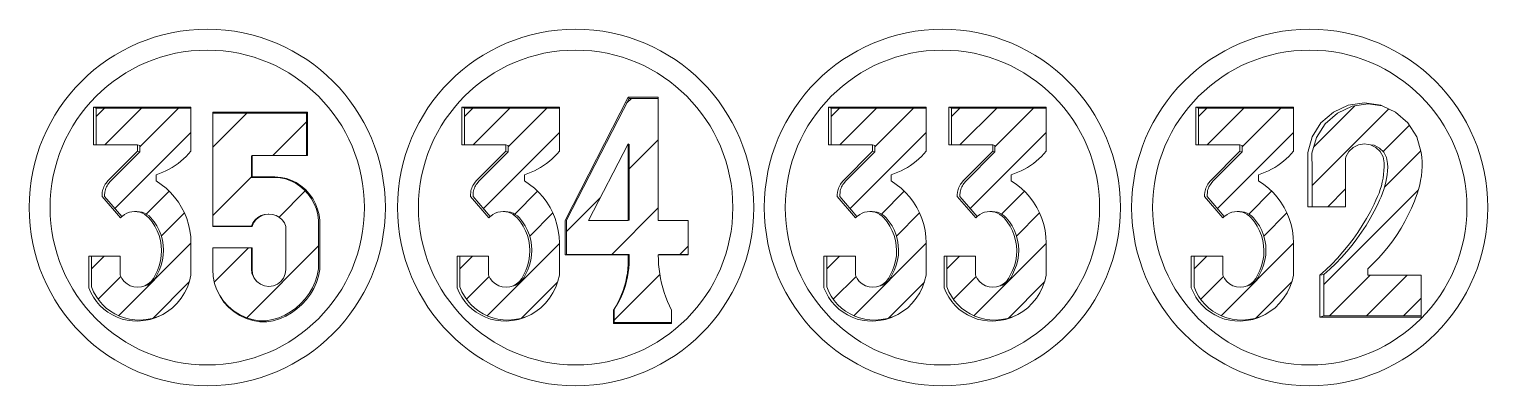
# Model space of a CAD drawing. Header units: inches. Extents: x -1979 to 7680, y -968 to 3127.
# Drawn here: x 2638.3 to 2702.7, y 993.1 to 1008.8 of the extents above; entities that cross this region are included whole.
import ezdxf

# ---------------------------------------------------------------- set-up
doc = ezdxf.new("R2010")
doc.units = ezdxf.units.IN
doc.header["$MEASUREMENT"] = 0

msp = doc.modelspace()

# ---------------------------------------------------------------- hatches: boundary and pattern name
at = {"lineweight": 20}
h = msp.add_hatch(dxfattribs=at)
h.set_pattern_fill('ANSI31', color=256, scale=17)
h.set_pattern_definition([(45, (1644.7017, 1887.833), (-1.502602, 1.502602), [])])
h.paths.add_polyline_path([(2666.092, 1005.746), (2664.807, 1005.746), (2662.05, 1000.375), (2662.05, 998.868), (2664.807, 998.868), (2664.808, 998.643), (2664.803, 998.45), (2664.79, 998.258), (2664.766, 998.066), (2664.734, 997.876), (2664.692, 997.688), (2664.642, 997.502), (2664.582, 997.318), (2664.513, 997.138), (2664.436, 996.961), (2664.35, 996.788), (2664.256, 996.62), (2664.154, 996.456), (2664.154, 995.875), (2666.678, 995.875), (2666.678, 996.412), (2666.587, 996.601), (2666.503, 996.795), (2666.426, 996.991), (2666.357, 997.19), (2666.296, 997.392), (2666.243, 997.595), (2666.197, 997.801), (2666.16, 998.009), (2666.131, 998.217), (2666.11, 998.427), (2666.097, 998.637), (2666.092, 998.868), (2667.411, 998.868), (2667.411, 1000.369), (2666.092, 1000.369)])
h.paths.add_polyline_path([(2664.773, 1003.741), (2664.807, 1003.713), (2664.807, 1000.375), (2664.773, 1000.369), (2663.014, 1000.369)], flags=16)
h = msp.add_hatch(dxfattribs=at)
h.set_pattern_fill('ANSI31', color=256, scale=9.218651)
h.set_pattern_definition([(45, (2040.8177, 1573.2679), (-0.8148213, 0.8148213), [])])
h.paths.add_polyline_path([(2699.761, 997.954), (2697.402, 997.954), (2697.402, 998.232), (2697.643, 998.462), (2697.874, 998.701), (2698.095, 998.95), (2698.306, 999.208), (2698.506, 999.474), (2698.694, 999.748), (2698.872, 1000.03), (2699.037, 1000.318), (2699.191, 1000.614), (2699.332, 1000.915), (2699.461, 1001.222), (2699.504, 1001.342), (2699.577, 1001.534), (2699.64, 1001.73), (2699.692, 1001.929), (2699.734, 1002.13), (2699.765, 1002.333), (2699.786, 1002.538), (2699.796, 1002.743), (2699.795, 1002.949), (2699.784, 1003.154), (2699.761, 1003.359), (2699.563, 1004.055), (2699.175, 1004.666), (2698.63, 1005.143), (2698.039, 1005.415), (2697.421, 1005.504), (2696.711, 1005.402), (2696.06, 1005.102), (2695.52, 1004.63), (2695.136, 1004.025), (2694.94, 1003.336), (2694.947, 1002.619), (2694.947, 1000.97), (2696.424, 1000.97), (2696.424, 1003.138), (2696.562, 1003.398), (2696.754, 1003.585), (2696.992, 1003.704), (2697.256, 1003.745), (2697.421, 1003.718), (2697.52, 1003.704), (2697.524, 1003.702), (2697.682, 1003.678), (2697.919, 1003.559), (2698.108, 1003.375), (2698.232, 1003.141), (2698.279, 1002.881), (2698.28, 1002.714), (2698.272, 1002.547), (2698.256, 1002.38), (2698.232, 1002.214), (2698.2, 1002.05), (2698.16, 1001.887), (2698.112, 1001.727), (2698.057, 1001.569), (2697.994, 1001.414), (2697.923, 1001.262), (2697.845, 1001.088), (2697.684, 1000.769), (2697.511, 1000.455), (2697.326, 1000.148), (2697.13, 999.849), (2696.924, 999.556), (2696.706, 999.272), (2696.478, 998.996), (2696.239, 998.729), (2695.991, 998.471), (2695.733, 998.223), (2695.467, 997.984), (2695.467, 996.159), (2699.761, 996.159)])
h = msp.add_hatch(dxfattribs=at)
h.set_pattern_fill('ANSI31', color=256, scale=9.218651)
h.set_pattern_definition([(45, (2106.0196, 1546.8756), (-0.8148213, 0.8148213), [])])
h.paths.add_polyline_path([(2645.474, 1005.321), (2641.289, 1005.321), (2641.289, 1003.7), (2643.114, 1003.7), (2643.213, 1003.672), (2643.213, 1003.397), (2641.922, 1002.093), (2641.842, 1002), (2641.806, 1001.949), (2641.775, 1001.897), (2641.747, 1001.842), (2641.723, 1001.785), (2641.703, 1001.727), (2641.687, 1001.667), (2641.675, 1001.607), (2641.665, 1001.484), (2641.666, 1001.422), (2642.424, 1000.538), (2642.449, 1000.562), (2642.544, 1000.631), (2642.648, 1000.686), (2642.758, 1000.726), (2642.872, 1000.75), (2642.989, 1000.758), (2643.09, 1000.758), (2643.205, 1000.75), (2643.319, 1000.726), (2643.428, 1000.687), (2643.53, 1000.632), (2643.624, 1000.564), (2643.708, 1000.483), (2643.849, 1000.31), (2643.971, 1000.122), (2644.073, 999.923), (2644.154, 999.715), (2644.213, 999.499), (2644.248, 999.278), (2644.261, 999.055), (2644.25, 998.831), (2644.216, 998.61), (2644.159, 998.394), (2644.08, 998.184), (2643.98, 997.985), (2643.908, 997.837), (2643.808, 997.706), (2643.684, 997.599), (2643.541, 997.518), (2643.445, 997.486), (2643.287, 997.436), (2643.121, 997.419), (2642.956, 997.436), (2642.798, 997.486), (2642.653, 997.567), (2642.528, 997.676), (2642.427, 997.808), (2642.355, 997.957), (2642.355, 998.79), (2641.087, 998.79), (2641.087, 997.435), (2641.177, 997.224), (2641.289, 997.023), (2641.421, 996.835), (2641.571, 996.661), (2641.738, 996.504), (2641.921, 996.365), (2642.117, 996.245), (2642.324, 996.146), (2642.54, 996.069), (2642.763, 996.014), (2642.991, 995.983), (2643.22, 995.975), (2643.497, 995.998), (2643.769, 996.052), (2644.033, 996.137), (2644.228, 996.226), (2644.438, 996.351), (2644.66, 996.522), (2644.862, 996.717), (2645.039, 996.934), (2645.191, 997.169), (2645.315, 997.42), (2645.41, 997.684), (2645.474, 997.957), (2645.474, 999.375), (2645.462, 999.648), (2645.427, 999.919), (2645.369, 1000.186), (2645.288, 1000.447), (2645.186, 1000.7), (2645.062, 1000.943), (2644.917, 1001.175), (2644.754, 1001.394), (2644.572, 1001.598), (2644.373, 1001.785), (2644.16, 1001.955), (2643.932, 1002.106), (2643.932, 1002.384), (2644.081, 1002.433), (2644.228, 1002.49), (2644.371, 1002.554), (2644.511, 1002.626), (2644.648, 1002.703), (2644.78, 1002.788), (2644.909, 1002.879), (2645.032, 1002.976), (2645.151, 1003.08), (2645.264, 1003.188), (2645.372, 1003.303), (2645.474, 1003.422)])
h = msp.add_hatch(dxfattribs=at)
h.set_pattern_fill('ANSI31', color=256, scale=17)
h.set_pattern_definition([(45, (1640.4055, 1887.8372), (-1.502602, 1.502602), [])])
h.paths.add_polyline_path([(2650.646, 1001.529), (2650.474, 1001.715), (2650.281, 1001.879), (2650.069, 1002.018), (2649.841, 1002.13), (2649.643, 1002.199), (2649.414, 1002.247), (2649.141, 1002.266), (2648.141, 1002.266), (2648.141, 1003.234), (2650.565, 1003.234), (2650.565, 1005.093), (2646.434, 1005.093), (2646.434, 1000.112), (2648.141, 1000.112), (2648.208, 1000.261), (2648.303, 1000.393), (2648.424, 1000.502), (2648.565, 1000.583), (2648.72, 1000.633), (2648.899, 1000.652), (2649.079, 1000.633), (2649.235, 1000.582), (2649.378, 1000.5), (2649.5, 1000.39), (2649.596, 1000.257), (2649.663, 1000.107), (2649.663, 998.203), (2649.638, 998.01), (2649.563, 997.829), (2649.444, 997.675), (2649.289, 997.556), (2649.109, 997.481), (2648.915, 997.456), (2648.722, 997.481), (2648.542, 997.556), (2648.372, 997.686), (2648.241, 997.857), (2648.167, 998.035), (2648.141, 998.227), (2648.141, 999.155), (2646.434, 999.155), (2646.434, 998.203), (2646.455, 997.895), (2646.516, 997.593), (2646.606, 997.334), (2646.744, 997.061), (2646.916, 996.809), (2647.121, 996.583), (2647.354, 996.385), (2647.612, 996.22), (2647.888, 996.092), (2648.18, 996.001), (2648.481, 995.949), (2648.787, 995.938), (2649.072, 995.994), (2649.349, 996.08), (2649.616, 996.195), (2649.87, 996.338), (2650.106, 996.507), (2650.323, 996.7), (2650.519, 996.915), (2650.691, 997.149), (2650.836, 997.401), (2650.955, 997.666), (2651.044, 997.943), (2651.103, 998.227), (2651.103, 1000.112), (2651.102, 1000.366), (2651.07, 1000.617), (2651.007, 1000.863), (2650.915, 1001.099), (2650.794, 1001.322)])
h = msp.add_hatch(dxfattribs=at)
h.set_pattern_fill('ANSI31', color=256, scale=9.218651)
h.set_pattern_definition([(45, (2122.2753, 1546.8756), (-0.8148213, 0.8148213), [])])
h.paths.add_polyline_path([(2661.729, 1005.321), (2657.545, 1005.321), (2657.545, 1003.7), (2659.37, 1003.7), (2659.469, 1003.672), (2659.469, 1003.397), (2658.178, 1002.093), (2658.097, 1002), (2658.062, 1001.949), (2658.031, 1001.897), (2658.003, 1001.842), (2657.979, 1001.785), (2657.959, 1001.727), (2657.943, 1001.667), (2657.931, 1001.607), (2657.92, 1001.484), (2657.921, 1001.422), (2658.68, 1000.538), (2658.705, 1000.562), (2658.8, 1000.631), (2658.903, 1000.686), (2659.013, 1000.726), (2659.128, 1000.75), (2659.245, 1000.758), (2659.345, 1000.758), (2659.461, 1000.75), (2659.575, 1000.726), (2659.684, 1000.687), (2659.786, 1000.632), (2659.88, 1000.564), (2659.964, 1000.483), (2660.105, 1000.31), (2660.227, 1000.122), (2660.329, 999.923), (2660.41, 999.715), (2660.468, 999.499), (2660.504, 999.278), (2660.517, 999.055), (2660.506, 998.831), (2660.472, 998.61), (2660.415, 998.394), (2660.336, 998.184), (2660.235, 997.985), (2660.164, 997.837), (2660.064, 997.706), (2659.94, 997.599), (2659.796, 997.518), (2659.701, 997.486), (2659.542, 997.436), (2659.377, 997.419), (2659.212, 997.436), (2659.054, 997.486), (2658.909, 997.567), (2658.783, 997.676), (2658.683, 997.808), (2658.61, 997.957), (2658.61, 998.79), (2657.342, 998.79), (2657.342, 997.435), (2657.433, 997.224), (2657.545, 997.023), (2657.676, 996.835), (2657.827, 996.661), (2657.994, 996.504), (2658.177, 996.365), (2658.372, 996.245), (2658.58, 996.146), (2658.796, 996.069), (2659.019, 996.014), (2659.247, 995.983), (2659.476, 995.975), (2659.753, 995.998), (2660.025, 996.052), (2660.289, 996.137), (2660.484, 996.226), (2660.694, 996.351), (2660.916, 996.522), (2661.117, 996.717), (2661.295, 996.934), (2661.447, 997.169), (2661.571, 997.42), (2661.665, 997.684), (2661.729, 997.957), (2661.729, 999.375), (2661.718, 999.648), (2661.683, 999.919), (2661.625, 1000.186), (2661.544, 1000.447), (2661.441, 1000.7), (2661.317, 1000.943), (2661.173, 1001.175), (2661.009, 1001.394), (2660.828, 1001.598), (2660.629, 1001.785), (2660.415, 1001.955), (2660.188, 1002.106), (2660.188, 1002.384), (2660.337, 1002.433), (2660.483, 1002.49), (2660.627, 1002.554), (2660.767, 1002.626), (2660.904, 1002.703), (2661.036, 1002.788), (2661.164, 1002.879), (2661.288, 1002.976), (2661.406, 1003.08), (2661.519, 1003.188), (2661.627, 1003.303), (2661.729, 1003.422)])
h = msp.add_hatch(dxfattribs=at)
h.set_pattern_fill('ANSI31', color=256, scale=9.218651)
h.set_pattern_definition([(45, (2138.458, 1546.8756), (-0.8148213, 0.8148213), [])])
h.paths.add_polyline_path([(2677.912, 1005.321), (2673.728, 1005.321), (2673.728, 1003.7), (2675.553, 1003.7), (2675.652, 1003.672), (2675.652, 1003.397), (2674.36, 1002.093), (2674.28, 1002), (2674.245, 1001.949), (2674.213, 1001.897), (2674.185, 1001.842), (2674.162, 1001.785), (2674.142, 1001.727), (2674.126, 1001.667), (2674.114, 1001.607), (2674.103, 1001.484), (2674.104, 1001.422), (2674.863, 1000.538), (2674.888, 1000.562), (2674.982, 1000.631), (2675.086, 1000.686), (2675.196, 1000.726), (2675.311, 1000.75), (2675.428, 1000.758), (2675.528, 1000.758), (2675.644, 1000.75), (2675.757, 1000.726), (2675.866, 1000.687), (2675.969, 1000.632), (2676.063, 1000.564), (2676.146, 1000.483), (2676.288, 1000.31), (2676.41, 1000.122), (2676.512, 999.923), (2676.592, 999.715), (2676.651, 999.499), (2676.687, 999.278), (2676.699, 999.055), (2676.689, 998.831), (2676.655, 998.61), (2676.598, 998.394), (2676.519, 998.184), (2676.418, 997.985), (2676.347, 997.837), (2676.247, 997.706), (2676.123, 997.599), (2675.979, 997.518), (2675.883, 997.486), (2675.725, 997.436), (2675.56, 997.419), (2675.395, 997.436), (2675.237, 997.486), (2675.092, 997.567), (2674.966, 997.676), (2674.865, 997.808), (2674.793, 997.957), (2674.793, 998.79), (2673.525, 998.79), (2673.525, 997.435), (2673.616, 997.224), (2673.727, 997.023), (2673.859, 996.835), (2674.009, 996.661), (2674.177, 996.504), (2674.359, 996.365), (2674.555, 996.245), (2674.762, 996.146), (2674.979, 996.069), (2675.202, 996.014), (2675.429, 995.983), (2675.659, 995.975), (2675.935, 995.998), (2676.208, 996.052), (2676.472, 996.137), (2676.667, 996.226), (2676.876, 996.351), (2677.099, 996.522), (2677.3, 996.717), (2677.478, 996.934), (2677.63, 997.169), (2677.754, 997.42), (2677.848, 997.684), (2677.912, 997.957), (2677.912, 999.375), (2677.9, 999.648), (2677.865, 999.919), (2677.807, 1000.186), (2677.727, 1000.447), (2677.624, 1000.7), (2677.5, 1000.943), (2677.356, 1001.175), (2677.192, 1001.394), (2677.01, 1001.598), (2676.812, 1001.785), (2676.598, 1001.955), (2676.371, 1002.106), (2676.371, 1002.384), (2676.52, 1002.433), (2676.666, 1002.49), (2676.81, 1002.554), (2676.95, 1002.626), (2677.086, 1002.703), (2677.219, 1002.788), (2677.347, 1002.879), (2677.47, 1002.976), (2677.589, 1003.08), (2677.702, 1003.188), (2677.81, 1003.303), (2677.912, 1003.422)])
h = msp.add_hatch(dxfattribs=at)
h.set_pattern_fill('ANSI31', color=256, scale=9.218651)
h.set_pattern_definition([(45, (2143.7573, 1546.8756), (-0.8148213, 0.8148213), [])])
h.paths.add_polyline_path([(2683.211, 1005.321), (2679.027, 1005.321), (2679.027, 1003.7), (2680.852, 1003.7), (2680.951, 1003.672), (2680.951, 1003.397), (2679.66, 1002.093), (2679.579, 1002), (2679.544, 1001.949), (2679.513, 1001.897), (2679.485, 1001.842), (2679.461, 1001.785), (2679.441, 1001.727), (2679.425, 1001.667), (2679.413, 1001.607), (2679.402, 1001.484), (2679.403, 1001.422), (2680.162, 1000.538), (2680.187, 1000.562), (2680.282, 1000.631), (2680.385, 1000.686), (2680.495, 1000.726), (2680.61, 1000.75), (2680.727, 1000.758), (2680.827, 1000.758), (2680.943, 1000.75), (2681.057, 1000.726), (2681.166, 1000.687), (2681.268, 1000.632), (2681.362, 1000.564), (2681.446, 1000.483), (2681.587, 1000.31), (2681.709, 1000.122), (2681.811, 999.923), (2681.892, 999.715), (2681.95, 999.499), (2681.986, 999.278), (2681.999, 999.055), (2681.988, 998.831), (2681.954, 998.61), (2681.897, 998.394), (2681.818, 998.184), (2681.718, 997.985), (2681.646, 997.837), (2681.546, 997.706), (2681.422, 997.599), (2681.278, 997.518), (2681.183, 997.486), (2681.024, 997.436), (2680.859, 997.419), (2680.694, 997.436), (2680.536, 997.486), (2680.391, 997.567), (2680.266, 997.676), (2680.165, 997.808), (2680.092, 997.957), (2680.092, 998.79), (2678.825, 998.79), (2678.825, 997.435), (2678.915, 997.224), (2679.027, 997.023), (2679.158, 996.835), (2679.309, 996.661), (2679.476, 996.504), (2679.659, 996.365), (2679.855, 996.245), (2680.062, 996.146), (2680.278, 996.069), (2680.501, 996.014), (2680.729, 995.983), (2680.958, 995.975), (2681.235, 995.998), (2681.507, 996.052), (2681.771, 996.137), (2681.966, 996.226), (2682.176, 996.351), (2682.398, 996.522), (2682.599, 996.717), (2682.777, 996.934), (2682.929, 997.169), (2683.053, 997.42), (2683.148, 997.684), (2683.211, 997.957), (2683.211, 999.375), (2683.2, 999.648), (2683.165, 999.919), (2683.107, 1000.186), (2683.026, 1000.447), (2682.923, 1000.7), (2682.799, 1000.943), (2682.655, 1001.175), (2682.491, 1001.394), (2682.31, 1001.598), (2682.111, 1001.785), (2681.897, 1001.955), (2681.67, 1002.106), (2681.67, 1002.384), (2681.819, 1002.433), (2681.966, 1002.49), (2682.109, 1002.554), (2682.249, 1002.626), (2682.386, 1002.703), (2682.518, 1002.788), (2682.646, 1002.879), (2682.77, 1002.976), (2682.888, 1003.08), (2683.002, 1003.188), (2683.109, 1003.303), (2683.211, 1003.422)])
h = msp.add_hatch(dxfattribs=at)
h.set_pattern_fill('ANSI31', color=256, scale=9.218651)
h.set_pattern_definition([(45, (2154.6676, 1546.8756), (-0.8148213, 0.8148213), [])])
h.paths.add_polyline_path([(2694.122, 1005.321), (2689.937, 1005.321), (2689.937, 1003.7), (2691.762, 1003.7), (2691.861, 1003.672), (2691.861, 1003.397), (2690.57, 1002.093), (2690.49, 1002), (2690.455, 1001.949), (2690.423, 1001.897), (2690.395, 1001.842), (2690.371, 1001.785), (2690.351, 1001.727), (2690.335, 1001.667), (2690.324, 1001.607), (2690.313, 1001.484), (2690.314, 1001.422), (2691.072, 1000.538), (2691.097, 1000.562), (2691.192, 1000.631), (2691.296, 1000.686), (2691.406, 1000.726), (2691.52, 1000.75), (2691.637, 1000.758), (2691.738, 1000.758), (2691.853, 1000.75), (2691.967, 1000.726), (2692.076, 1000.687), (2692.179, 1000.632), (2692.273, 1000.564), (2692.356, 1000.483), (2692.497, 1000.31), (2692.619, 1000.122), (2692.721, 999.923), (2692.802, 999.715), (2692.861, 999.499), (2692.896, 999.278), (2692.909, 999.055), (2692.898, 998.831), (2692.864, 998.61), (2692.807, 998.394), (2692.728, 998.184), (2692.628, 997.985), (2692.556, 997.837), (2692.456, 997.706), (2692.332, 997.599), (2692.189, 997.518), (2692.093, 997.486), (2691.935, 997.436), (2691.77, 997.419), (2691.604, 997.436), (2691.446, 997.486), (2691.301, 997.567), (2691.176, 997.676), (2691.075, 997.808), (2691.003, 997.957), (2691.003, 998.79), (2689.735, 998.79), (2689.735, 997.435), (2689.825, 997.224), (2689.937, 997.023), (2690.069, 996.835), (2690.219, 996.661), (2690.386, 996.504), (2690.569, 996.365), (2690.765, 996.245), (2690.972, 996.146), (2691.188, 996.069), (2691.411, 996.014), (2691.639, 995.983), (2691.869, 995.975), (2692.145, 995.998), (2692.417, 996.052), (2692.681, 996.137), (2692.876, 996.226), (2693.086, 996.351), (2693.308, 996.522), (2693.51, 996.717), (2693.687, 996.934), (2693.839, 997.169), (2693.963, 997.42), (2694.058, 997.684), (2694.122, 997.957), (2694.122, 999.375), (2694.11, 999.648), (2694.075, 999.919), (2694.017, 1000.186), (2693.936, 1000.447), (2693.834, 1000.7), (2693.71, 1000.943), (2693.565, 1001.175), (2693.402, 1001.394), (2693.22, 1001.598), (2693.022, 1001.785), (2692.808, 1001.955), (2692.58, 1002.106), (2692.58, 1002.384), (2692.729, 1002.433), (2692.876, 1002.49), (2693.019, 1002.554), (2693.16, 1002.626), (2693.296, 1002.703), (2693.428, 1002.788), (2693.557, 1002.879), (2693.68, 1002.976), (2693.799, 1003.08), (2693.912, 1003.188), (2694.02, 1003.303), (2694.122, 1003.422)])

# ---------------------------------------------------------------- linework, layer by layer
for p, q in [((2641.171, 1005.366), (2641.171, 1003.7)), ((2657.427, 1005.366), (2657.427, 1003.7)), ((2664.807, 1005.746), (2666.092, 1005.746)), ((2673.61, 1005.366), (2673.61, 1003.7)), ((2678.909, 1005.366), (2678.909, 1003.7)), ((2689.819, 1005.366), (2689.819, 1003.7)), ((2641.289, 1005.321), (2641.289, 1003.7)), ((2650.565, 1005.093), (2650.565, 1003.234)), ((2657.545, 1005.321), (2657.545, 1003.7)), ((2673.728, 1005.321), (2673.728, 1003.7)), ((2679.027, 1005.321), (2679.027, 1003.7)), ((2689.937, 1005.321), (2689.937, 1003.7)), ((2641.171, 1003.7), (2641.289, 1003.7)), ((2641.289, 1003.7), (2643.114, 1003.7)), ((2643.114, 1003.7), (2643.213, 1003.672)), ((2643.213, 1003.672), (2643.213, 1003.397)), ((2657.427, 1003.7), (2657.545, 1003.7)), ((2657.545, 1003.7), (2659.37, 1003.7)), ((2659.37, 1003.7), (2659.469, 1003.672)), ((2659.469, 1003.672), (2659.469, 1003.397)), ((2664.773, 1000.369), (2664.773, 1003.741)), ((2673.61, 1003.7), (2673.728, 1003.7)), ((2673.728, 1003.7), (2675.553, 1003.7)), ((2675.553, 1003.7), (2675.652, 1003.672)), ((2675.652, 1003.672), (2675.652, 1003.397)), ((2678.909, 1003.7), (2679.027, 1003.7)), ((2679.027, 1003.7), (2680.852, 1003.7)), ((2680.852, 1003.7), (2680.951, 1003.672)), ((2680.951, 1003.672), (2680.951, 1003.397)), ((2689.819, 1003.7), (2689.937, 1003.7)), ((2689.937, 1003.7), (2691.762, 1003.7)), ((2691.762, 1003.7), (2691.861, 1003.672)), ((2691.861, 1003.672), (2691.861, 1003.397)), ((2648.168, 1003.234), (2648.168, 1002.282)), ((2648.915, 1000.65), (2649.079, 1000.633)), ((2649.079, 1000.633), (2649.235, 1000.582)), ((2649.235, 1000.582), (2649.378, 1000.5)), ((2649.378, 1000.5), (2649.5, 1000.39)), ((2649.5, 1000.39), (2649.596, 1000.257)), ((2649.596, 1000.257), (2649.663, 1000.107)), ((2646.434, 1000.112), (2648.141, 1000.112)), ((2649.663, 1000.107), (2649.663, 998.203)), ((2648.542, 997.556), (2648.387, 997.675)), ((2649.444, 997.675), (2649.289, 997.556)), ((2649.563, 997.829), (2649.444, 997.675)), ((2649.638, 998.01), (2649.563, 997.829)), ((2649.663, 998.203), (2649.638, 998.01)), ((2643.445, 997.486), (2643.287, 997.436)), ((2648.722, 997.481), (2648.542, 997.556)), ((2648.915, 997.456), (2648.722, 997.481)), ((2649.109, 997.481), (2648.915, 997.456)), ((2649.289, 997.556), (2649.109, 997.481)), ((2659.701, 997.486), (2659.542, 997.436)), ((2675.883, 997.486), (2675.725, 997.436)), ((2681.183, 997.486), (2681.024, 997.436)), ((2692.093, 997.486), (2691.935, 997.436))]:
    msp.add_line(p, q, dxfattribs=at)
for points in [[(2641.289, 1005.321), (2645.474, 1005.321), (2645.474, 1005.366), (2641.171, 1005.366)], [(2657.545, 1005.321), (2661.729, 1005.321), (2661.729, 1005.366), (2657.427, 1005.366)], [(2673.728, 1005.321), (2677.912, 1005.321), (2677.912, 1005.366), (2673.61, 1005.366)], [(2679.027, 1005.321), (2683.211, 1005.321), (2683.211, 1005.366), (2678.909, 1005.366)], [(2689.937, 1005.321), (2694.122, 1005.321), (2694.122, 1005.366), (2689.819, 1005.366)], [(2663.014, 1000.369), (2664.773, 1003.741), (2664.807, 1003.713), (2664.807, 1000.375), (2664.773, 1000.369)], [(2643.205, 1000.75), (2643.09, 1000.758), (2642.989, 1000.758), (2643.106, 1000.75), (2643.221, 1000.726), (2643.331, 1000.686), (2643.435, 1000.631), (2643.529, 1000.562), (2643.614, 1000.48), (2643.756, 1000.305), (2643.88, 1000.116), (2643.983, 999.915), (2644.064, 999.704), (2644.123, 999.486), (2644.159, 999.263), (2644.172, 999.038), (2644.161, 998.812), (2644.127, 998.589), (2644.07, 998.37), (2643.99, 998.159), (2643.888, 997.957), (2643.816, 997.808), (2643.715, 997.676), (2643.59, 997.567), (2643.445, 997.486), (2643.541, 997.518), (2643.684, 997.599), (2643.808, 997.706), (2643.908, 997.837), (2643.98, 997.985), (2644.08, 998.184), (2644.159, 998.394), (2644.216, 998.61), (2644.25, 998.831), (2644.261, 999.055), (2644.248, 999.278), (2644.213, 999.499), (2644.154, 999.715), (2644.073, 999.923), (2643.971, 1000.122), (2643.849, 1000.31), (2643.708, 1000.483), (2643.624, 1000.564), (2643.53, 1000.632), (2643.428, 1000.687), (2643.319, 1000.726)], [(2648.168, 1000.107), (2648.234, 1000.257), (2648.331, 1000.39), (2648.453, 1000.5), (2648.596, 1000.582), (2648.752, 1000.633), (2648.915, 1000.65), (2648.882, 1000.65), (2648.72, 1000.633), (2648.565, 1000.583), (2648.424, 1000.502), (2648.303, 1000.393), (2648.208, 1000.261), (2648.141, 1000.112)], [(2659.461, 1000.75), (2659.345, 1000.758), (2659.245, 1000.758), (2659.362, 1000.75), (2659.477, 1000.726), (2659.587, 1000.686), (2659.69, 1000.631), (2659.785, 1000.562), (2659.87, 1000.48), (2660.012, 1000.305), (2660.135, 1000.116), (2660.238, 999.915), (2660.32, 999.704), (2660.379, 999.486), (2660.415, 999.263), (2660.428, 999.038), (2660.417, 998.812), (2660.383, 998.589), (2660.325, 998.37), (2660.245, 998.159), (2660.144, 997.957), (2660.072, 997.808), (2659.971, 997.676), (2659.845, 997.567), (2659.701, 997.486), (2659.796, 997.518), (2659.94, 997.599), (2660.064, 997.706), (2660.164, 997.837), (2660.235, 997.985), (2660.336, 998.184), (2660.415, 998.394), (2660.472, 998.61), (2660.506, 998.831), (2660.517, 999.055), (2660.504, 999.278), (2660.468, 999.499), (2660.41, 999.715), (2660.329, 999.923), (2660.227, 1000.122), (2660.105, 1000.31), (2659.964, 1000.483), (2659.88, 1000.564), (2659.786, 1000.632), (2659.684, 1000.687), (2659.575, 1000.726)], [(2675.644, 1000.75), (2675.528, 1000.758), (2675.428, 1000.758), (2675.545, 1000.75), (2675.659, 1000.726), (2675.769, 1000.686), (2675.873, 1000.631), (2675.968, 1000.562), (2676.052, 1000.48), (2676.195, 1000.305), (2676.318, 1000.116), (2676.421, 999.915), (2676.503, 999.704), (2676.562, 999.486), (2676.598, 999.263), (2676.611, 999.038), (2676.6, 998.812), (2676.565, 998.589), (2676.508, 998.37), (2676.428, 998.159), (2676.327, 997.957), (2676.255, 997.808), (2676.154, 997.676), (2676.028, 997.567), (2675.883, 997.486), (2675.979, 997.518), (2676.123, 997.599), (2676.247, 997.706), (2676.347, 997.837), (2676.418, 997.985), (2676.519, 998.184), (2676.598, 998.394), (2676.655, 998.61), (2676.689, 998.831), (2676.699, 999.055), (2676.687, 999.278), (2676.651, 999.499), (2676.592, 999.715), (2676.512, 999.923), (2676.41, 1000.122), (2676.288, 1000.31), (2676.146, 1000.483), (2676.063, 1000.564), (2675.969, 1000.632), (2675.866, 1000.687), (2675.757, 1000.726)], [(2680.943, 1000.75), (2680.827, 1000.758), (2680.727, 1000.758), (2680.844, 1000.75), (2680.959, 1000.726), (2681.069, 1000.686), (2681.172, 1000.631), (2681.267, 1000.562), (2681.352, 1000.48), (2681.494, 1000.305), (2681.617, 1000.116), (2681.72, 999.915), (2681.802, 999.704), (2681.861, 999.486), (2681.897, 999.263), (2681.91, 999.038), (2681.899, 998.812), (2681.865, 998.589), (2681.807, 998.37), (2681.727, 998.159), (2681.626, 997.957), (2681.554, 997.808), (2681.453, 997.676), (2681.327, 997.567), (2681.183, 997.486), (2681.278, 997.518), (2681.422, 997.599), (2681.546, 997.706), (2681.646, 997.837), (2681.718, 997.985), (2681.818, 998.184), (2681.897, 998.394), (2681.954, 998.61), (2681.988, 998.831), (2681.999, 999.055), (2681.986, 999.278), (2681.95, 999.499), (2681.892, 999.715), (2681.811, 999.923), (2681.709, 1000.122), (2681.587, 1000.31), (2681.446, 1000.483), (2681.362, 1000.564), (2681.268, 1000.632), (2681.166, 1000.687), (2681.057, 1000.726)], [(2691.853, 1000.75), (2691.738, 1000.758), (2691.637, 1000.758), (2691.754, 1000.75), (2691.869, 1000.726), (2691.979, 1000.686), (2692.083, 1000.631), (2692.178, 1000.562), (2692.262, 1000.48), (2692.404, 1000.305), (2692.528, 1000.116), (2692.631, 999.915), (2692.712, 999.704), (2692.771, 999.486), (2692.807, 999.263), (2692.82, 999.038), (2692.809, 998.812), (2692.775, 998.589), (2692.718, 998.37), (2692.638, 998.159), (2692.536, 997.957), (2692.464, 997.808), (2692.363, 997.676), (2692.238, 997.567), (2692.093, 997.486), (2692.189, 997.518), (2692.332, 997.599), (2692.456, 997.706), (2692.556, 997.837), (2692.628, 997.985), (2692.728, 998.184), (2692.807, 998.394), (2692.864, 998.61), (2692.898, 998.831), (2692.909, 999.055), (2692.896, 999.278), (2692.861, 999.499), (2692.802, 999.715), (2692.721, 999.923), (2692.619, 1000.122), (2692.497, 1000.31), (2692.356, 1000.483), (2692.273, 1000.564), (2692.179, 1000.632), (2692.076, 1000.687), (2691.967, 1000.726)]]:
    msp.add_lwpolyline(points, close=True, dxfattribs=at)
for points in [[(2661.988, 998.848), (2661.988, 1000.369), (2664.773, 1005.793)], [(2666.092, 998.848), (2667.411, 998.848), (2667.411, 998.868), (2667.411, 1000.369), (2666.092, 1000.369), (2666.092, 1005.746), (2666.092, 1005.793), (2664.773, 1005.793), (2664.807, 1005.746), (2662.05, 1000.375), (2662.05, 998.868)], [(2694.758, 1000.97), (2694.758, 1002.635), (2694.751, 1003.359), (2694.95, 1004.055), (2695.337, 1004.666), (2695.882, 1005.143), (2696.54, 1005.445), (2697.256, 1005.549), (2697.973, 1005.445), (2698.039, 1005.415), (2698.63, 1005.143), (2699.175, 1004.666), (2699.563, 1004.055), (2699.761, 1003.359), (2699.784, 1003.154), (2699.795, 1002.949), (2699.796, 1002.743), (2699.786, 1002.538), (2699.765, 1002.333), (2699.734, 1002.13), (2699.692, 1001.929), (2699.64, 1001.73), (2699.577, 1001.534), (2699.504, 1001.342), (2699.461, 1001.222), (2699.332, 1000.915), (2699.191, 1000.614), (2699.037, 1000.318), (2698.872, 1000.03), (2698.694, 999.748), (2698.506, 999.474), (2698.306, 999.208), (2698.095, 998.95), (2697.874, 998.701), (2697.643, 998.462), (2697.402, 998.232), (2697.402, 997.954), (2699.761, 997.954), (2699.761, 996.159), (2699.761, 996.111), (2695.283, 996.111)], [(2694.947, 1000.97), (2694.947, 1002.619), (2694.94, 1003.336), (2695.136, 1004.025), (2695.52, 1004.63), (2696.06, 1005.102), (2696.711, 1005.402), (2697.421, 1005.504), (2698.039, 1005.415)], [(2644.66, 996.522), (2644.862, 996.717), (2645.039, 996.934), (2645.191, 997.169), (2645.315, 997.42), (2645.41, 997.684), (2645.474, 997.957), (2645.474, 999.375), (2645.462, 999.648), (2645.427, 999.919), (2645.369, 1000.186), (2645.288, 1000.447), (2645.186, 1000.7), (2645.062, 1000.943), (2644.917, 1001.175), (2644.754, 1001.394), (2644.572, 1001.598), (2644.373, 1001.785), (2644.16, 1001.955), (2643.932, 1002.106), (2643.932, 1002.384), (2644.081, 1002.433), (2644.228, 1002.49), (2644.371, 1002.554), (2644.511, 1002.626), (2644.648, 1002.703), (2644.78, 1002.788), (2644.909, 1002.879), (2645.032, 1002.976), (2645.151, 1003.08), (2645.264, 1003.188), (2645.372, 1003.303), (2645.474, 1003.422), (2645.474, 1005.321)], [(2650.615, 1005.137), (2646.434, 1005.137), (2646.434, 1005.093)], [(2648.168, 1000.107), (2646.434, 1000.107), (2646.434, 1000.112), (2646.434, 1005.093), (2650.565, 1005.093), (2650.615, 1005.137), (2650.615, 1003.234), (2650.565, 1003.234), (2648.168, 1003.234), (2648.141, 1003.208), (2648.141, 1002.266), (2648.168, 1002.282), (2649.177, 1002.282), (2649.452, 1002.263), (2649.684, 1002.214), (2649.884, 1002.145), (2650.114, 1002.032), (2650.328, 1001.891), (2650.524, 1001.726), (2650.697, 1001.537), (2650.846, 1001.329)], [(2660.916, 996.522), (2661.117, 996.717), (2661.295, 996.934), (2661.447, 997.169), (2661.571, 997.42), (2661.665, 997.684), (2661.729, 997.957), (2661.729, 999.375), (2661.718, 999.648), (2661.683, 999.919), (2661.625, 1000.186), (2661.544, 1000.447), (2661.441, 1000.7), (2661.317, 1000.943), (2661.173, 1001.175), (2661.009, 1001.394), (2660.828, 1001.598), (2660.629, 1001.785), (2660.415, 1001.955), (2660.188, 1002.106), (2660.188, 1002.384), (2660.337, 1002.433), (2660.483, 1002.49), (2660.627, 1002.554), (2660.767, 1002.626), (2660.904, 1002.703), (2661.036, 1002.788), (2661.164, 1002.879), (2661.288, 1002.976), (2661.406, 1003.08), (2661.519, 1003.188), (2661.627, 1003.303), (2661.729, 1003.422), (2661.729, 1005.321)], [(2677.099, 996.522), (2677.3, 996.717), (2677.478, 996.934), (2677.63, 997.169), (2677.754, 997.42), (2677.848, 997.684), (2677.912, 997.957), (2677.912, 999.375), (2677.9, 999.648), (2677.865, 999.919), (2677.807, 1000.186), (2677.727, 1000.447), (2677.624, 1000.7), (2677.5, 1000.943), (2677.356, 1001.175), (2677.192, 1001.394), (2677.01, 1001.598), (2676.812, 1001.785), (2676.598, 1001.955), (2676.371, 1002.106), (2676.371, 1002.384), (2676.52, 1002.433), (2676.666, 1002.49), (2676.81, 1002.554), (2676.95, 1002.626), (2677.086, 1002.703), (2677.219, 1002.788), (2677.347, 1002.879), (2677.47, 1002.976), (2677.589, 1003.08), (2677.702, 1003.188), (2677.81, 1003.303), (2677.912, 1003.422), (2677.912, 1005.321)], [(2682.398, 996.522), (2682.599, 996.717), (2682.777, 996.934), (2682.929, 997.169), (2683.053, 997.42), (2683.148, 997.684), (2683.211, 997.957), (2683.211, 999.375), (2683.2, 999.648), (2683.165, 999.919), (2683.107, 1000.186), (2683.026, 1000.447), (2682.923, 1000.7), (2682.799, 1000.943), (2682.655, 1001.175), (2682.491, 1001.394), (2682.31, 1001.598), (2682.111, 1001.785), (2681.897, 1001.955), (2681.67, 1002.106), (2681.67, 1002.384), (2681.819, 1002.433), (2681.966, 1002.49), (2682.109, 1002.554), (2682.249, 1002.626), (2682.386, 1002.703), (2682.518, 1002.788), (2682.646, 1002.879), (2682.77, 1002.976), (2682.888, 1003.08), (2683.002, 1003.188), (2683.109, 1003.303), (2683.211, 1003.422), (2683.211, 1005.321)], [(2693.308, 996.522), (2693.51, 996.717), (2693.687, 996.934), (2693.839, 997.169), (2693.963, 997.42), (2694.058, 997.684), (2694.122, 997.957), (2694.122, 999.375), (2694.11, 999.648), (2694.075, 999.919), (2694.017, 1000.186), (2693.936, 1000.447), (2693.834, 1000.7), (2693.71, 1000.943), (2693.565, 1001.175), (2693.402, 1001.394), (2693.22, 1001.598), (2693.022, 1001.785), (2692.808, 1001.955), (2692.58, 1002.106), (2692.58, 1002.384), (2692.729, 1002.433), (2692.876, 1002.49), (2693.019, 1002.554), (2693.16, 1002.626), (2693.296, 1002.703), (2693.428, 1002.788), (2693.557, 1002.879), (2693.68, 1002.976), (2693.799, 1003.08), (2693.912, 1003.188), (2694.02, 1003.303), (2694.122, 1003.422), (2694.122, 1005.321)], [(2643.114, 1003.7), (2643.114, 1003.422), (2643.213, 1003.397), (2641.922, 1002.093), (2641.842, 1002), (2641.806, 1001.949), (2641.775, 1001.897), (2641.747, 1001.842), (2641.723, 1001.785), (2641.703, 1001.727), (2641.687, 1001.667), (2641.675, 1001.607), (2641.665, 1001.484), (2641.666, 1001.422), (2642.424, 1000.538)], [(2659.37, 1003.7), (2659.37, 1003.422), (2659.469, 1003.397), (2658.178, 1002.093), (2658.097, 1002), (2658.062, 1001.949), (2658.031, 1001.897), (2658.003, 1001.842), (2657.979, 1001.785), (2657.959, 1001.727), (2657.943, 1001.667), (2657.931, 1001.607), (2657.92, 1001.484), (2657.921, 1001.422), (2658.68, 1000.538)], [(2675.553, 1003.7), (2675.553, 1003.422), (2675.652, 1003.397), (2674.36, 1002.093), (2674.28, 1002), (2674.245, 1001.949), (2674.213, 1001.897), (2674.185, 1001.842), (2674.162, 1001.785), (2674.142, 1001.727), (2674.126, 1001.667), (2674.114, 1001.607), (2674.103, 1001.484), (2674.104, 1001.422), (2674.863, 1000.538)], [(2680.852, 1003.7), (2680.852, 1003.422), (2680.951, 1003.397), (2679.66, 1002.093), (2679.579, 1002), (2679.544, 1001.949), (2679.513, 1001.897), (2679.485, 1001.842), (2679.461, 1001.785), (2679.441, 1001.727), (2679.425, 1001.667), (2679.413, 1001.607), (2679.402, 1001.484), (2679.403, 1001.422), (2680.162, 1000.538)], [(2691.762, 1003.7), (2691.762, 1003.422), (2691.861, 1003.397), (2690.57, 1002.093), (2690.49, 1002), (2690.455, 1001.949), (2690.423, 1001.897), (2690.395, 1001.842), (2690.371, 1001.785), (2690.351, 1001.727), (2690.335, 1001.667), (2690.324, 1001.607), (2690.313, 1001.484), (2690.314, 1001.422), (2691.072, 1000.538)], [(2694.758, 1000.97), (2694.947, 1000.97), (2696.424, 1000.97), (2696.424, 1003.089), (2696.437, 1003.163), (2696.562, 1003.398), (2696.754, 1003.585), (2696.992, 1003.704), (2697.256, 1003.745), (2697.421, 1003.718), (2697.52, 1003.704), (2697.524, 1003.702)], [(2697.95, 1003.398), (2697.759, 1003.585), (2697.524, 1003.702), (2697.682, 1003.678), (2697.919, 1003.559), (2698.108, 1003.375), (2698.232, 1003.141), (2698.279, 1002.881), (2698.28, 1002.714), (2698.272, 1002.547), (2698.256, 1002.38), (2698.232, 1002.214), (2698.2, 1002.05), (2698.16, 1001.887), (2698.112, 1001.727), (2698.057, 1001.569), (2697.994, 1001.414), (2697.923, 1001.262), (2697.845, 1001.088), (2697.684, 1000.769), (2697.511, 1000.455), (2697.326, 1000.148), (2697.13, 999.849), (2696.924, 999.556), (2696.706, 999.272), (2696.478, 998.996), (2696.239, 998.729), (2695.991, 998.471), (2695.733, 998.223), (2695.467, 997.984)], [(2643.114, 1003.422), (2641.81, 1002.106), (2641.729, 1002.012), (2641.694, 1001.961), (2641.662, 1001.907), (2641.634, 1001.852), (2641.609, 1001.795), (2641.589, 1001.736), (2641.573, 1001.676), (2641.561, 1001.615), (2641.55, 1001.491), (2641.551, 1001.428), (2642.365, 1000.48), (2642.424, 1000.538), (2642.449, 1000.562), (2642.544, 1000.631), (2642.648, 1000.686), (2642.758, 1000.726), (2642.872, 1000.75), (2642.989, 1000.758)], [(2659.37, 1003.422), (2658.066, 1002.106), (2657.985, 1002.012), (2657.949, 1001.961), (2657.917, 1001.907), (2657.889, 1001.852), (2657.865, 1001.795), (2657.845, 1001.736), (2657.829, 1001.676), (2657.817, 1001.615), (2657.806, 1001.491), (2657.807, 1001.428), (2658.62, 1000.48), (2658.68, 1000.538), (2658.705, 1000.562), (2658.8, 1000.631), (2658.903, 1000.686), (2659.013, 1000.726), (2659.128, 1000.75), (2659.245, 1000.758)], [(2675.553, 1003.422), (2674.249, 1002.106), (2674.168, 1002.012), (2674.132, 1001.961), (2674.1, 1001.907), (2674.072, 1001.852), (2674.048, 1001.795), (2674.028, 1001.736), (2674.012, 1001.676), (2674, 1001.615), (2673.989, 1001.491), (2673.99, 1001.428), (2674.803, 1000.48), (2674.863, 1000.538), (2674.888, 1000.562), (2674.982, 1000.631), (2675.086, 1000.686), (2675.196, 1000.726), (2675.311, 1000.75), (2675.428, 1000.758)], [(2680.852, 1003.422), (2679.548, 1002.106), (2679.467, 1002.012), (2679.431, 1001.961), (2679.399, 1001.907), (2679.371, 1001.852), (2679.347, 1001.795), (2679.327, 1001.736), (2679.311, 1001.676), (2679.299, 1001.615), (2679.288, 1001.491), (2679.289, 1001.428), (2680.103, 1000.48), (2680.162, 1000.538), (2680.187, 1000.562), (2680.282, 1000.631), (2680.385, 1000.686), (2680.495, 1000.726), (2680.61, 1000.75), (2680.727, 1000.758)], [(2691.762, 1003.422), (2690.458, 1002.106), (2690.377, 1002.012), (2690.342, 1001.961), (2690.31, 1001.907), (2690.282, 1001.852), (2690.257, 1001.795), (2690.237, 1001.736), (2690.221, 1001.676), (2690.209, 1001.615), (2690.198, 1001.491), (2690.199, 1001.428), (2691.013, 1000.48), (2691.072, 1000.538), (2691.097, 1000.562), (2691.192, 1000.631), (2691.296, 1000.686), (2691.406, 1000.726), (2691.52, 1000.75), (2691.637, 1000.758)], [(2697.95, 1003.398), (2698.076, 1003.163), (2698.123, 1002.9), (2698.124, 1002.731), (2698.116, 1002.562), (2698.1, 1002.394), (2698.075, 1002.227), (2698.043, 1002.061), (2698.003, 1001.896), (2697.954, 1001.734), (2697.898, 1001.575), (2697.835, 1001.418), (2697.764, 1001.265), (2697.684, 1001.09), (2697.522, 1000.767), (2697.347, 1000.45), (2697.161, 1000.14), (2696.963, 999.837), (2696.754, 999.542), (2696.534, 999.255), (2696.304, 998.977), (2696.063, 998.707), (2695.813, 998.446), (2695.552, 998.195), (2695.283, 997.954), (2695.283, 996.111), (2695.467, 996.159), (2699.761, 996.159)], [(2648.141, 1002.266), (2649.141, 1002.266), (2649.414, 1002.247), (2649.643, 1002.199), (2649.841, 1002.13), (2650.069, 1002.018), (2650.281, 1001.879), (2650.474, 1001.715), (2650.646, 1001.529), (2650.794, 1001.322), (2650.915, 1001.099), (2651.007, 1000.863), (2651.07, 1000.617), (2651.102, 1000.366), (2651.103, 1000.112), (2651.103, 998.227), (2651.044, 997.943), (2650.955, 997.666), (2650.836, 997.401), (2650.691, 997.149), (2650.519, 996.915), (2650.323, 996.7), (2650.106, 996.507), (2649.87, 996.338), (2649.616, 996.195), (2649.349, 996.08), (2649.072, 995.994), (2648.787, 995.938), (2648.481, 995.949), (2648.18, 996.001), (2647.888, 996.092), (2647.612, 996.22), (2647.354, 996.385), (2647.121, 996.583), (2646.916, 996.809), (2646.744, 997.061), (2646.606, 997.334)], [(2646.516, 997.593), (2646.606, 997.334), (2646.617, 997.302), (2646.756, 997.026), (2646.931, 996.772), (2647.137, 996.543), (2647.373, 996.343), (2647.633, 996.177), (2647.912, 996.047), (2648.207, 995.955), (2648.511, 995.903), (2648.819, 995.892), (2649.107, 995.949), (2649.388, 996.035), (2649.657, 996.151), (2649.913, 996.296), (2650.152, 996.466), (2650.371, 996.661), (2650.569, 996.878), (2650.742, 997.115), (2650.889, 997.369), (2651.008, 997.637), (2651.099, 997.916), (2651.159, 998.203), (2651.159, 1000.107), (2651.158, 1000.363), (2651.125, 1000.617), (2651.062, 1000.865), (2650.968, 1001.104), (2650.846, 1001.329)], [(2648.268, 997.829), (2648.193, 998.01), (2648.168, 998.203), (2648.168, 999.155), (2648.141, 999.155), (2646.434, 999.155), (2646.434, 998.203), (2646.455, 997.895), (2646.516, 997.593)], [(2648.268, 997.829), (2648.387, 997.675), (2648.358, 997.704), (2648.241, 997.857), (2648.167, 998.035), (2648.141, 998.227), (2648.141, 999.155)], [(2643.287, 997.436), (2643.121, 997.419), (2642.956, 997.436), (2642.798, 997.486), (2642.653, 997.567), (2642.528, 997.676), (2642.427, 997.808), (2642.355, 997.957), (2642.355, 998.79), (2641.087, 998.79), (2640.967, 998.79), (2640.967, 997.402), (2641.058, 997.189), (2641.171, 996.986), (2641.304, 996.796), (2641.456, 996.621), (2641.625, 996.462), (2641.809, 996.321), (2642.007, 996.2), (2642.216, 996.1), (2642.435, 996.022), (2642.66, 995.967), (2642.89, 995.936), (2643.121, 995.928), (2643.401, 995.951), (2643.676, 996.006), (2643.942, 996.092), (2644.198, 996.207), (2644.228, 996.226), (2644.438, 996.351), (2644.66, 996.522)], [(2641.087, 998.79), (2641.087, 997.435), (2641.177, 997.224), (2641.289, 997.023), (2641.421, 996.835), (2641.571, 996.661), (2641.738, 996.504), (2641.921, 996.365), (2642.117, 996.245), (2642.324, 996.146), (2642.54, 996.069), (2642.763, 996.014), (2642.991, 995.983), (2643.22, 995.975), (2643.497, 995.998), (2643.769, 996.052), (2644.033, 996.137), (2644.228, 996.226)], [(2659.542, 997.436), (2659.377, 997.419), (2659.212, 997.436), (2659.054, 997.486), (2658.909, 997.567), (2658.783, 997.676), (2658.683, 997.808), (2658.61, 997.957), (2658.61, 998.79), (2657.342, 998.79), (2657.222, 998.79), (2657.222, 997.402), (2657.314, 997.189), (2657.427, 996.986), (2657.56, 996.796), (2657.711, 996.621), (2657.88, 996.462), (2658.065, 996.321), (2658.263, 996.2), (2658.472, 996.1), (2658.69, 996.022), (2658.916, 995.967), (2659.145, 995.936), (2659.377, 995.928), (2659.656, 995.951), (2659.931, 996.006), (2660.198, 996.092), (2660.453, 996.207), (2660.484, 996.226), (2660.694, 996.351), (2660.916, 996.522)], [(2657.342, 998.79), (2657.342, 997.435), (2657.433, 997.224), (2657.545, 997.023), (2657.676, 996.835), (2657.827, 996.661), (2657.994, 996.504), (2658.177, 996.365), (2658.372, 996.245), (2658.58, 996.146), (2658.796, 996.069), (2659.019, 996.014), (2659.247, 995.983), (2659.476, 995.975), (2659.753, 995.998), (2660.025, 996.052), (2660.289, 996.137), (2660.484, 996.226)], [(2664.773, 998.848), (2661.988, 998.848), (2662.05, 998.868), (2664.807, 998.868)], [(2667.411, 998.868), (2666.114, 998.868), (2666.092, 998.848), (2666.097, 998.637), (2666.11, 998.427), (2666.131, 998.217), (2666.16, 998.009), (2666.197, 997.801), (2666.243, 997.595), (2666.296, 997.392), (2666.357, 997.19), (2666.426, 996.991), (2666.503, 996.795), (2666.587, 996.601), (2666.678, 996.412), (2666.678, 995.875), (2666.678, 995.825), (2664.113, 995.825), (2664.113, 996.412), (2664.216, 996.577), (2664.311, 996.747), (2664.398, 996.922), (2664.476, 997.1), (2664.545, 997.282), (2664.605, 997.468), (2664.657, 997.656), (2664.699, 997.846), (2664.731, 998.038), (2664.755, 998.231), (2664.769, 998.426), (2664.773, 998.62)], [(2664.773, 998.62), (2664.773, 998.848), (2664.807, 998.868), (2664.808, 998.643), (2664.803, 998.45), (2664.79, 998.258), (2664.766, 998.066), (2664.734, 997.876), (2664.692, 997.688), (2664.642, 997.502), (2664.582, 997.318), (2664.513, 997.138), (2664.436, 996.961), (2664.35, 996.788), (2664.256, 996.62), (2664.154, 996.456), (2664.154, 995.875)], [(2675.725, 997.436), (2675.56, 997.419), (2675.395, 997.436), (2675.237, 997.486), (2675.092, 997.567), (2674.966, 997.676), (2674.865, 997.808), (2674.793, 997.957), (2674.793, 998.79), (2673.525, 998.79), (2673.405, 998.79), (2673.405, 997.402), (2673.497, 997.189), (2673.609, 996.986), (2673.742, 996.796), (2673.894, 996.621), (2674.063, 996.462), (2674.248, 996.321), (2674.445, 996.2), (2674.655, 996.1), (2674.873, 996.022), (2675.098, 995.967), (2675.328, 995.936), (2675.56, 995.928), (2675.839, 995.951), (2676.114, 996.006), (2676.381, 996.092), (2676.636, 996.207), (2676.667, 996.226), (2676.876, 996.351), (2677.099, 996.522)], [(2673.525, 998.79), (2673.525, 997.435), (2673.616, 997.224), (2673.727, 997.023), (2673.859, 996.835), (2674.009, 996.661), (2674.177, 996.504), (2674.359, 996.365), (2674.555, 996.245), (2674.762, 996.146), (2674.979, 996.069), (2675.202, 996.014), (2675.429, 995.983), (2675.659, 995.975), (2675.935, 995.998), (2676.208, 996.052), (2676.472, 996.137), (2676.667, 996.226)], [(2681.024, 997.436), (2680.859, 997.419), (2680.694, 997.436), (2680.536, 997.486), (2680.391, 997.567), (2680.266, 997.676), (2680.165, 997.808), (2680.092, 997.957), (2680.092, 998.79), (2678.825, 998.79), (2678.705, 998.79), (2678.705, 997.402), (2678.796, 997.189), (2678.909, 996.986), (2679.042, 996.796), (2679.193, 996.621), (2679.362, 996.462), (2679.547, 996.321), (2679.745, 996.2), (2679.954, 996.1), (2680.172, 996.022), (2680.398, 995.967), (2680.627, 995.936), (2680.859, 995.928), (2681.139, 995.951), (2681.413, 996.006), (2681.68, 996.092), (2681.935, 996.207), (2681.966, 996.226), (2682.176, 996.351), (2682.398, 996.522)], [(2678.825, 998.79), (2678.825, 997.435), (2678.915, 997.224), (2679.027, 997.023), (2679.158, 996.835), (2679.309, 996.661), (2679.476, 996.504), (2679.659, 996.365), (2679.855, 996.245), (2680.062, 996.146), (2680.278, 996.069), (2680.501, 996.014), (2680.729, 995.983), (2680.958, 995.975), (2681.235, 995.998), (2681.507, 996.052), (2681.771, 996.137), (2681.966, 996.226)], [(2691.935, 997.436), (2691.77, 997.419), (2691.604, 997.436), (2691.446, 997.486), (2691.301, 997.567), (2691.176, 997.676), (2691.075, 997.808), (2691.003, 997.957), (2691.003, 998.79), (2689.735, 998.79), (2689.615, 998.79), (2689.615, 997.402), (2689.706, 997.189), (2689.819, 996.986), (2689.952, 996.796), (2690.104, 996.621), (2690.273, 996.462), (2690.457, 996.321), (2690.655, 996.2), (2690.864, 996.1), (2691.083, 996.022), (2691.308, 995.967), (2691.538, 995.936), (2691.77, 995.928), (2692.049, 995.951), (2692.324, 996.006), (2692.59, 996.092), (2692.846, 996.207), (2692.876, 996.226), (2693.086, 996.351), (2693.308, 996.522)], [(2689.735, 998.79), (2689.735, 997.435), (2689.825, 997.224), (2689.937, 997.023), (2690.069, 996.835), (2690.219, 996.661), (2690.386, 996.504), (2690.569, 996.365), (2690.765, 996.245), (2690.972, 996.146), (2691.188, 996.069), (2691.411, 996.014), (2691.639, 995.983), (2691.869, 995.975), (2692.145, 995.998), (2692.417, 996.052), (2692.681, 996.137), (2692.876, 996.226)], [(2695.283, 997.954), (2695.467, 997.984), (2695.467, 996.159)], [(2664.113, 995.825), (2664.154, 995.875), (2666.678, 995.875)]]:
    msp.add_lwpolyline(points, dxfattribs=at)
for centre, radius in [((2646.193, 1000.937), 7.858), ((2662.448, 1000.937), 7.858), ((2678.631, 1000.937), 7.858), ((2694.841, 1000.937), 7.858), ((2646.193, 1000.937), 6.936), ((2662.448, 1000.937), 6.936), ((2678.631, 1000.937), 6.936), ((2694.841, 1000.937), 6.936)]:
    msp.add_circle(centre, radius, dxfattribs=at)

doc.saveas('drawing.dxf')
